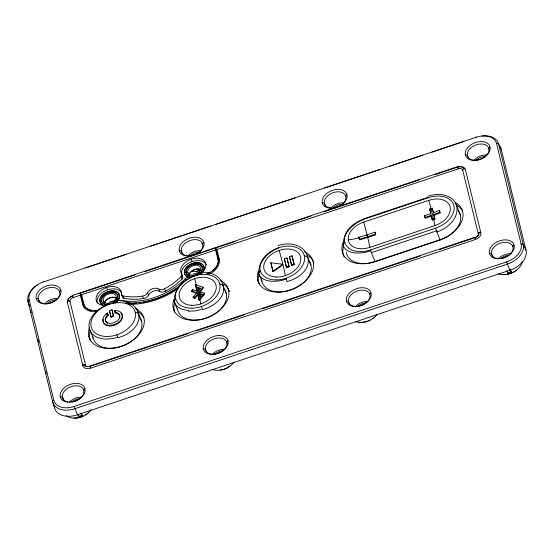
<?xml version="1.0" encoding="UTF-8"?>
<svg xmlns="http://www.w3.org/2000/svg" width="554" height="554" viewBox="0 0 554 554"><rect width="100%" height="100%" fill="white"/><g stroke="black" fill="none" stroke-linecap="round" stroke-linejoin="round"><path stroke-width="0.83" d="M209.294 274.188A17.188 11.433 -22.3 0 0 219.266 259.064L216.926 249.515L458.158 168.866L457.514 166.671L72.56 295.4L73.225 297.56L80.378 295.171A1.8 0.554 -82.7 0 0 80.662 293.939A1.8 0.776 44.3 0 0 81.673 294.735L84.014 304.284A15.81 10.519 -22.3 0 0 91.618 310.434M457.549 167.017A5.533 3.677 -22.3 0 1 463.636 168.859A1.378 1.025 -13.8 0 1 465.318 169.372L480.865 232.846A6.877 4.571 -22.4 0 1 475.457 239.487L90.524 368.181L90.233 367.392L89.866 366L474.813 237.292L475.02 237.701L439.731 249.501M474.799 237.306L475.457 239.487M193.99 276.072L194.032 275.567M278.517 247.811L278.565 247.278M206.296 264.764A13.234 8.836 -22.3 0 0 189.731 262.52A13.234 8.836 -22.3 0 0 182.585 276.301A3.435 2.292 -22.3 0 1 182.037 278.939A48.475 32.374 -22.3 0 1 165.542 291.169L165.341 291.279A5.125 3.421 -22.3 0 1 159.94 291.494L159.787 291.404A6.925 4.626 -22.3 0 0 148.534 295.157L148.479 295.33A5.125 3.421 -22.3 0 1 143.798 298.481L143.569 298.523A48.475 32.374 -22.3 0 1 124.034 298.322A3.435 2.292 -22.3 0 1 122.372 296.432L121.402 294.049L121.257 291.903A13.234 8.802 -22.3 0 0 108.418 286.986A13.234 8.802 -22.3 0 0 96.133 297.706A13.234 8.802 -22.3 0 0 105.516 305.649M476.024 136.886L476.101 137.288A18.497 12.306 -22.3 0 1 496.536 143.465A1.717 1.274 -13.8 0 1 498.621 144.047L501.231 149.331L526.023 250.269A20.623 13.774 -22.3 0 1 509.825 270.248L77.421 414.814A20.623 13.774 -22.3 0 1 54.611 407.876L52.651 401.948L27.991 301.397A20.214 13.448 -22.3 0 1 37.118 285.102M96.798 311.563A17.188 11.433 -22.3 0 1 82.712 304.721L83.072 303.786L80.662 293.939M212.667 270.906A15.81 10.519 -22.3 0 0 217.964 259.501L218.324 258.573L215.908 248.718A1.8 0.776 44.3 0 0 216.919 249.508M260.207 270.387L258.642 273.357L261.952 281.446M343.148 245.076L344.713 242.105A23.303 15.56 -22.3 0 1 363.022 219.529L428.076 197.778A23.296 15.526 -22.3 0 1 453.844 205.617A23.296 15.526 -22.3 0 1 435.541 228.158M175.68 298.648L174.191 301.459L177.55 309.658M204.523 293.149A73.44 42.242 -73.1 0 1 199.648 298.772L198.928 299.52L199.218 300.233L199.939 299.479A73.447 42.256 -73.1 0 0 204.814 293.855L204.523 293.149A73.82 34.812 39 0 1 199.558 291.868L198.159 292.346M282.111 265.477L281.453 265.989M280.83 266.467L273.101 271.716L272.81 271.003A72.976 5.395 71.5 0 0 270.767 262.693A73.834 44.853 24.5 0 0 282.672 264.085L282.845 264.487M199.454 274.528A13.234 8.802 -22.3 0 0 204.987 261.807A13.234 8.802 -22.3 0 0 189.752 259.757A13.234 8.802 -22.3 0 0 180.749 272.014L181.58 273.891A3.435 2.285 -22.3 0 1 181.054 276.55A48.475 32.25 -22.3 0 1 164.559 288.752L164.351 288.869A5.125 3.407 -22.3 0 1 158.95 289.091L159.787 291.404M81.022 413.021L81.95 415.251L81.473 415.458M506.917 270.636L507.852 272.859L508.842 272.603A12.16 8.573 -14.3 0 0 510.622 271.979L511.107 271.772L510.172 269.549M511.044 271.799L511.501 272.596M433.256 211.933A73.814 5.457 71.5 0 0 432.459 208.865L432.168 208.159L429.572 209.038A73.827 5.457 71.5 0 1 430.735 213.574L431.026 214.287M432.023 209.017L432.459 208.865M433.775 214.488A73.814 5.464 71.5 0 1 434.703 218.463L432.106 219.342L432.397 220.056L434.994 219.176A73.814 5.457 71.5 0 0 434.066 215.201L433.775 214.488A73.814 54.673 -13.8 0 0 439.828 212.14L439.682 211.552M109.346 310.628L111.943 309.755L113.639 316.362L111.035 317.234L109.346 310.628L109.969 312.775M110.745 316.521L113.348 315.648L111.943 309.755M29.556 306.147L27.991 301.397A1.717 1.274 -13.8 0 1 29.147 299.728A18.497 12.306 -22.3 0 1 43.697 281.848L476.101 137.288M85.731 267.866L125.931 254.424M150.549 246.198L210.444 226.171M215.368 224.522L294.957 197.917M324.492 188.041L379.462 169.662M389.31 166.366L422.951 155.12M431.975 152.101L463.975 141.409M78.536 293.855L135.162 274.923M145.016 271.626L235.298 241.447M257.458 234.037L310.808 216.198M323.938 211.808L419.143 179.981M434.738 174.766L456.898 167.356M81.673 294.735L215.624 249.951L217.964 259.501M363.085 219.017L428.131 197.279M363.666 222.112L428.706 200.368A19.342 12.922 -22.3 0 1 450.097 206.871A19.342 12.922 -22.3 0 1 434.904 225.61L369.864 247.354A19.342 12.922 -22.3 0 1 348.473 240.852A19.342 12.922 -22.3 0 1 363.666 222.112A73.827 5.457 71.5 0 1 367.254 235.54M366.963 234.827L374.982 232.147L375.273 232.86A73.827 5.457 71.5 0 1 375.751 234.785L367.731 237.465A73.814 54.659 -13.8 0 1 359.56 239.813L358.791 237.174A73.814 54.673 -13.8 0 0 366.963 234.827L367.441 236.759A73.814 54.666 -13.8 0 1 359.269 239.106M425.008 217.431L431.178 215.368L431.469 216.081L425.299 218.144L425.008 217.431A73.827 5.457 71.5 0 0 424.565 215.638L430.735 213.574M367.441 236.759L375.46 234.072A73.827 5.457 71.5 0 0 374.982 232.147M344.72 242.105A23.303 15.56 -22.3 0 0 370.494 249.944L435.548 228.193L440.105 239.986L375.065 261.73L371.242 252.326M371.353 252.659L436.393 230.914M89.859 366.464A4.127 2.742 -22.3 0 0 90.087 366.395L188.582 333.466M195.964 331.001L244.39 314.81M262.451 308.772L420.036 256.087M29.147 299.728L53.814 400.279A18.469 12.285 -22.3 0 0 74.222 406.442L506.626 261.876A18.469 12.285 -22.3 0 0 521.148 244.037L496.536 143.465M201.254 309.513L194.572 310.981L188.291 311.203M77.768 414.108L78.703 416.338L79.693 416.082A12.16 8.573 -14.3 0 0 81.473 415.458M200.25 292.076A73.82 42.526 -73.1 0 0 203.346 287.879L203.055 287.166A73.447 34.618 39 0 1 196.234 284.867L195.237 284.479A73.827 5.464 71.5 0 1 196.947 291.044L197.238 291.75M195.237 284.479L195.86 285.317M304.291 255.65L307.622 256.973L310.939 265.068M219.765 283.911L222.916 285.165L226.281 293.371M93.079 337.85L89.319 328.674A25.692 17.119 -22.3 0 1 109.498 303.834L109.457 304.333A23.31 15.56 -22.4 0 1 135.218 312.158L138.292 313.384L141.665 321.604M219.266 259.064L218.324 258.573A16.502 10.976 -22.3 0 1 206.504 274.091M84.014 304.284L83.072 303.786A16.502 10.976 -22.3 0 0 97.767 310.192M72.581 295.365L72.789 295.774A6.877 4.577 -22.4 0 0 67.38 302.415L82.927 365.889A6.877 4.487 -22.2 0 0 90.503 368.098M89.88 365.986L90.087 366.395M508.253 273.683L507.852 272.859M181.58 273.891L182.585 276.301M82.345 416.061L81.95 415.251M79.097 417.148L78.716 416.373M526.023 250.269L523.232 244.619L498.621 144.047A20.214 13.448 -22.3 0 0 482.063 135.993M43.814 281.702L43.697 281.848M468.151 157.253L467.479 155.716A1.717 1.274 -13.8 0 0 465.374 155.092M492.852 257.008L491.557 254.044A1.717 1.274 -13.8 0 0 489.452 253.42M325.773 206.614L324.422 203.54A1.717 1.274 -13.8 0 0 322.324 202.916M349.477 304.098L348.508 301.875A1.717 1.274 -13.8 0 0 346.402 301.251M182.384 253.67L181.373 251.371A1.717 1.274 -13.8 0 0 179.274 250.747M206.109 351.181L205.458 349.699A1.717 1.274 -13.8 0 0 203.353 349.075M39.334 301.494L38.323 299.195A1.717 1.274 -13.8 0 0 36.225 298.571M63.703 400.487L62.408 397.523A1.717 1.274 -13.8 0 0 60.303 396.899M282.672 264.085L282.692 264.133A73.834 50.123 -56 0 1 272.81 271.003M114.962 302.768A13.234 8.802 -22.3 0 0 116.859 301.424A3.435 2.285 -22.3 0 1 120.564 300.386A54.645 36.356 -22.3 0 0 185.174 278.78A3.435 2.285 -22.3 0 1 188.796 277.367L189.046 277.963M185.181 278.78L185.431 279.375M510.234 269.396L511.591 272.679A15.29 10.207 -22.3 0 1 508.337 273.766L507.284 271.211M181.054 276.557L182.037 278.939M81.237 413.242L82.442 416.158A15.29 10.207 -22.3 0 1 79.187 417.245L78.135 414.69M433.623 213.408L433.332 212.694A73.814 54.673 -13.8 0 0 439.384 210.347L439.675 211.06M439.828 212.14L440.118 212.854A73.814 54.673 -13.8 0 1 434.066 215.201M434.703 218.463L434.994 219.176M429.572 209.038L429.862 209.744A73.827 5.457 71.5 0 1 430.659 212.812M424.565 215.638L424.856 216.344A73.827 5.457 71.5 0 1 425.299 218.144M375.46 234.072L375.751 234.785M313.218 261.606L313.862 263.185M291.903 255.706L292.193 256.412A72.983 5.395 71.5 0 1 294.209 264.597A73.564 54.493 -13.8 0 1 291.709 265.719L291.418 265.006A73.35 5.422 71.5 0 0 289.41 256.827A73.564 54.479 -13.8 0 0 291.903 255.706A72.983 5.401 71.5 0 1 293.918 263.884L294.209 264.597M289.41 256.827L289.7 257.541A73.35 5.422 71.5 0 1 291.709 265.719M286.84 257.894L287.131 258.607A73.62 5.443 71.5 0 1 289.14 266.786A73.564 54.493 -13.8 0 1 286.577 267.762L286.293 267.056A73.772 5.457 71.5 0 0 284.285 258.877A73.564 54.479 -13.8 0 0 286.84 257.894A73.62 5.443 71.5 0 1 288.849 266.072L289.14 266.786M284.285 258.877L284.576 259.584A73.772 5.457 71.5 0 1 286.584 267.762M270.767 262.679L271.058 263.392A72.976 5.395 71.5 0 1 273.101 271.716M257.728 280.158L258.704 282.533M228.56 289.908L229.204 291.487M203.99 266.924L203.941 266.806A0.859 0.637 -13.8 0 0 202.889 266.488A0.859 0.637 -13.8 0 0 202.314 267.347L202.362 267.464M191.165 259.224L192.113 261.55M200.486 288.177L200.777 288.89A73.62 34.66 39.1 0 1 198.297 288.066L198.007 287.36A73.613 34.722 39.1 0 0 200.486 288.177A73.82 42.533 -73.1 0 1 198.789 290.435L199.08 291.148M201.947 294.132L202.238 294.846A73.82 34.77 39.1 0 1 199.842 294.216L199.544 293.509A73.82 34.764 39.1 0 0 201.947 294.132A73.62 42.381 -73.1 0 1 200.181 296.21L200.472 296.916M199.856 292.574L199.558 291.868A73.82 42.526 -73.1 0 0 203.055 287.166M194.606 297.574A73.82 42.526 -73.1 0 0 197.702 294.126L198 294.853A73.82 42.52 -73 0 1 194.897 298.294A73.253 33.635 38 0 1 193.353 297.83L193.062 297.124A73.419 34.632 38.9 0 0 194.606 297.588L194.897 298.294M196.947 291.044A73.82 34.812 39 0 1 192.619 289.507A73.419 42.353 -73.2 0 1 191.532 290.85A73.82 34.764 39.1 0 0 196.968 292.741L197.231 293.454M187.737 272.36L188.353 273.87M186.109 272.9L186.061 272.783A0.859 0.637 -13.8 0 0 185.001 272.464A0.859 0.637 -13.8 0 0 184.434 273.33L184.482 273.447M192.619 289.507L192.91 290.22M191.532 290.85L191.822 291.563A73.82 34.77 39.1 0 0 197.259 293.447M173.326 308.37L174.302 310.746M119.463 295.185L119.415 295.067A0.859 0.637 -13.8 0 0 118.355 294.749A0.859 0.637 -13.8 0 0 117.787 295.607L117.836 295.725M122.143 314.637L122.434 315.351M119.768 316.784L120.059 317.497M106.631 287.484L107.587 289.811M107.49 323.294A7.611 5.09 -22.2 0 1 108.141 315.413L107.4 312.962A10.18 6.8 -22.3 0 0 105.862 324.506A10.18 6.8 -22.3 0 0 121.174 319.381A10.18 6.8 -22.3 0 0 114.63 310.545L114.955 311.403M114.63 310.545L115.336 313.017A7.611 5.09 -22.2 0 1 119.948 315.967M113.348 315.648L113.639 316.362M103.203 300.621L104.138 302.893M108.106 315.434L107.4 312.962M101.576 301.161L101.527 301.044A0.859 0.637 -13.8 0 0 100.475 300.725A0.859 0.637 -13.8 0 0 99.907 301.591L99.955 301.708M105.842 321.445L106.133 322.151M88.855 336.562L89.831 338.937M358.791 237.174L359.248 238.539M164.559 288.759L165.549 291.175M158.825 288.98A6.925 4.605 -22.3 0 0 147.551 292.747L148.562 295.157M121.402 294.049A3.435 2.285 -22.3 0 0 123.057 295.94A48.475 32.25 -22.3 0 0 142.586 296.099L143.569 298.523M123.057 295.94L124.034 298.336M509.825 270.248L506.626 261.876M116.859 301.424L117.157 302.172M77.421 414.814L74.222 406.442M120.564 300.386L120.807 300.981M456.018 204.121L460.374 215.084M489.466 150.127L488.863 148.562A1.717 1.274 -13.8 0 1 490.013 146.852M227.486 344.152L226.863 342.538A1.717 1.274 -13.8 0 1 228.013 340.828M371.138 251.994L370.813 250.976M370.633 250.401L370.494 249.944M285.989 278.226L286.875 281.065M201.455 306.487L202.3 309.174M117.725 337.275L116.936 334.761A23.31 15.56 -22.4 0 0 135.218 312.158M439.384 210.347L439.537 210.956M463.629 168.859A1.378 1.025 -13.8 0 0 462.715 170.244L478.268 233.712A4.127 2.839 -22.5 0 1 475.817 237.479M359.324 238.857L359.56 239.813M80.378 295.171L82.712 304.721M73.204 297.491A4.127 2.818 -22.5 0 0 69.984 301.549L85.531 365.017A4.127 2.742 -22.3 0 0 86.943 366.464M30.636 310.275L31.253 312.781M37.811 339.47L38.427 341.977M45.594 371.173L46.211 373.673M53.793 404.538L54.611 407.876M439.973 212.265L440.118 212.854M138.285 313.342L138.292 313.37A25.657 17.174 -15.8 0 1 117.836 337.767M111.035 317.234L110.613 315.468M115.336 313.017L115.01 311.618M110.523 315.101L110.087 313.259M53.814 400.279A1.717 1.274 -13.8 0 0 52.651 401.948A20.186 13.428 -22.3 0 0 74.956 408.686L507.36 264.126A20.186 13.428 -22.3 0 0 523.232 244.619A1.717 1.274 -13.8 0 0 521.148 244.037M457.867 167.135A6.877 4.48 -22.1 0 1 465.318 169.379M67.38 302.422A1.378 1.025 -13.8 0 1 68.287 301.03A5.533 3.677 -22.3 0 1 72.616 295.711M68.287 301.03A1.378 1.025 -13.8 0 1 69.977 301.549M82.927 365.889A1.378 1.018 -13.8 0 1 83.841 364.504A1.378 1.018 -13.8 0 1 85.531 365.017M478.268 233.712A1.378 1.025 -13.8 0 1 479.175 232.327A1.378 1.025 -13.8 0 1 480.865 232.846M83.813 390.369A1.717 1.274 -13.8 0 1 84.963 388.659M369.913 294.714A1.717 1.274 -13.8 0 1 371.062 293.004M512.962 246.89A1.717 1.274 -13.8 0 1 514.112 245.18M345.814 196.393A1.717 1.274 -13.8 0 1 346.963 194.683M59.714 292.041A1.717 1.274 -13.8 0 1 60.864 290.331M202.764 244.217A1.717 1.274 -13.8 0 1 203.914 242.507M499.396 145.654A20.623 13.774 -22.3 0 1 501.231 149.331M458.137 168.797A4.127 2.818 -22.5 0 1 462.715 170.244M455.236 202.535A29.203 19.425 -22.3 0 1 461.627 221.572A29.203 19.425 -22.3 0 1 439.675 239.847L374.379 261.675A29.203 19.425 -22.3 0 1 342.968 242.7M177.045 289.333A58.766 39.092 -22.3 0 1 128.978 304.326M215.915 248.718A1.8 0.554 -82.7 0 1 215.624 249.951M179.136 286.314A58.073 38.635 -22.3 0 1 125.716 302.983M209.821 272.852A15.81 10.519 -22.3 0 1 207.722 273.918M95.856 310.676A15.81 10.519 -22.3 0 1 94.755 310.711M147.579 292.747A5.152 3.428 -22.3 0 1 142.579 296.106M190.202 277.388A13.234 8.802 -22.3 0 1 188.796 277.367M178.367 287.228A57.387 38.171 -22.3 0 1 143.23 302.207M140.744 302.602A57.387 38.171 -22.3 0 1 139.096 302.816M136.63 303.073A57.387 38.171 -22.3 0 1 125.474 303.142M97.386 303.267A13.234 8.836 -22.3 0 1 105.745 290.531A13.234 8.836 -22.3 0 1 121.437 292.443M105.378 305.815A10.311 6.883 -22.3 0 1 101.604 296.037A10.311 6.883 -22.3 0 1 116.589 291.833A10.311 6.883 -22.3 0 1 115.634 302.941M105.343 305.697A10.311 6.883 -22.3 0 1 101.541 295.933A10.311 6.883 -22.3 0 1 116.52 291.702A10.311 6.883 -22.3 0 1 115.62 302.796M109.56 304.333A8.594 5.741 -22.3 0 1 102.109 297.519A8.594 5.741 -22.3 0 1 115.661 292.955A8.594 5.741 -22.3 0 1 112.517 303.336M107.213 304.672A8.594 5.741 -22.3 0 1 102.843 296.584A8.594 5.741 -22.3 0 1 115.994 293.246A8.594 5.741 -22.3 0 1 113.092 303.183M190.569 277.63A10.311 6.883 -22.3 0 1 185.867 268.122A10.311 6.883 -22.3 0 1 200.95 263.489A10.311 6.883 -22.3 0 1 200.167 274.68M190.119 277.471A10.311 6.883 -22.3 0 1 185.95 267.831A10.311 6.883 -22.3 0 1 200.929 263.385A10.311 6.883 -22.3 0 1 200.236 274.472M190.098 276.231A8.594 5.741 -22.3 0 1 188.111 267.478A8.594 5.741 -22.3 0 1 200.894 265.248A8.594 5.741 -22.3 0 1 197.626 274.923M89.914 366.332A5.512 3.663 -22.3 0 1 83.834 364.504M479.189 232.327A5.519 3.67 -22.3 0 1 474.854 237.638M135.37 308.495A29.127 19.376 -22.3 0 1 139.643 333.619A29.127 19.376 -22.3 0 1 104.761 348.189A29.127 19.376 -22.3 0 1 89.492 327.656M90.24 340.294A29.127 19.376 -22.3 0 1 89.99 331.569M137.787 311.597A29.127 19.376 -22.3 0 1 143.95 317.858M139.456 317.137A25.685 17.091 -22.3 0 1 124.096 345.44A25.685 17.091 -22.3 0 1 92.843 336.61M109.069 302.159A25.65 19.286 -23.3 0 1 138.216 313.363M117.697 337.178A25.685 17.015 -22.2 0 1 89.319 328.674M116.942 334.81A23.282 15.623 -22.4 0 1 91.188 326.895A23.282 15.623 -22.4 0 1 109.443 304.271M121.049 313.065A10.18 6.8 -22.3 0 1 114.595 325.219A10.18 6.8 -22.3 0 1 103.252 319.215M106.513 314.54A10.18 6.8 -22.3 0 1 107.684 313.675M115.045 312.317A7.611 5.09 -22.1 0 1 118.798 319.18A7.611 5.09 -22.1 0 1 107.753 322.844A7.611 5.09 -22.1 0 1 107.85 314.707M219.959 280.227A29.196 19.425 -22.3 0 1 224.238 305.42A29.196 19.425 -22.3 0 1 189.274 320.025A29.196 19.425 -22.3 0 1 173.963 299.444M174.711 312.103A29.196 19.425 -22.3 0 1 174.462 303.357M222.376 283.336A29.196 19.425 -22.3 0 1 229.114 290.919M224.806 289.922A25.761 17.139 -22.3 0 1 207.785 317.622A25.761 17.139 -22.3 0 1 177.315 308.412M188.692 310.42A25.754 16.225 -24.2 0 1 174.081 301.508M174.468 301.362A25.726 16.966 -28.6 0 1 194.156 276.058M222.937 285.158A25.719 17.278 -15.7 0 1 202.425 309.693M193.609 273.884A25.726 19.411 -23.4 0 1 222.853 285.185M194.62 278.655A73.827 5.457 71.5 0 1 196.525 285.573M199.939 299.479A73.827 5.457 71.5 0 1 200.825 303.904M196.234 284.867A73.827 5.457 71.5 0 1 199.648 298.772M195.527 285.185A73.827 5.471 71.5 0 1 196.698 289.645M192.19 291.12A73.329 42.893 -73.7 0 1 191.822 291.563M196.905 292.796A73.82 42.533 -73.1 0 1 193.021 297.166M194.232 296.902A73.82 42.478 -73.2 0 1 193.353 297.83M198.152 295.49A73.827 5.471 71.5 0 1 199.218 300.233M197.709 294.139A73.82 5.485 71.5 0 1 198.928 299.52M198.007 287.36A73.82 5.492 71.5 0 1 198.789 290.435M199.544 293.509A73.82 5.492 71.5 0 1 200.174 296.21M198.297 288.066A73.82 5.478 71.5 0 1 198.831 290.144M199.835 294.216A73.82 5.478 71.5 0 1 200.264 296.044M304.575 251.883A29.334 19.515 -22.3 0 1 308.876 277.194A29.334 19.515 -22.3 0 1 273.745 291.868A29.334 19.515 -22.3 0 1 258.372 271.183M259.12 283.897A29.334 19.515 -22.3 0 1 258.863 275.103M307.006 254.999A29.334 19.515 -22.3 0 1 313.211 261.301M308.71 260.56A25.893 17.229 -22.3 0 1 292.346 289.444A25.893 17.229 -22.3 0 1 261.613 278.904M286.376 279.008A25.851 14.598 -21.4 0 1 258.559 273.385M258.96 273.24A25.858 17.036 -29.1 0 1 278.69 247.797M307.636 256.966A25.851 17.375 -15.3 0 1 287.007 281.612M278.122 245.54A25.858 19.591 -23.4 0 1 307.553 256.994M279.154 250.394A73.827 5.457 71.5 0 1 285.352 275.643M293.918 263.884A73.564 54.486 -13.8 0 1 291.418 265.006M288.849 266.072A73.564 54.486 -13.8 0 1 286.293 267.056M458.082 210.506A25.768 17.139 -22.3 0 1 440.105 239.986M374.456 261.931A25.768 17.139 -22.3 0 1 346.229 251.89M427.868 196.206A25.761 18.337 -23 0 1 456.662 206.053A25.761 18.337 -23 0 1 436.67 232.05M370.861 250.713A25.726 14.633 -21.7 0 1 343.065 245.103M343.48 244.951A25.733 16.945 -29.5 0 1 363.202 219.529M359.082 237.888A73.827 53.683 -14 0 1 348.293 239.903M367.731 237.465A73.827 5.457 71.5 0 1 369.864 247.354M428.706 200.368A73.827 5.457 71.5 0 1 431.144 209.315M433.678 219.626A73.827 5.457 71.5 0 1 434.904 225.61M431.469 216.081A73.827 5.457 71.5 0 1 432.397 220.056M431.178 215.368A73.827 5.457 71.5 0 1 432.106 219.342M432.168 208.159A73.814 5.464 71.5 0 1 433.332 212.694M430.853 208.609A73.827 5.457 71.5 0 1 433.387 218.913M67.948 401.948A11.315 7.527 -22.3 0 1 66.168 389.393A11.315 7.527 -22.3 0 1 83.439 389.33A11.315 7.527 -22.3 0 1 72.387 401.927M62.727 398.797A15.436 10.311 -22.3 0 1 63.26 397.98M356.949 306.452A11.315 7.527 -22.3 0 1 350.62 295.33A11.315 7.527 -22.3 0 1 368.909 292.706A11.315 7.527 -22.3 0 1 359.414 306.092M497.097 258.469A11.315 7.527 -22.3 0 1 495.318 245.914A11.315 7.527 -22.3 0 1 512.589 245.851A11.315 7.527 -22.3 0 1 501.536 258.448M330.516 208.041A11.309 7.521 -22.3 0 1 326.597 196.933A11.309 7.521 -22.3 0 1 343.584 193.263A11.309 7.521 -22.3 0 1 339.824 206.033M337.178 207.224A11.309 7.521 -22.3 0 1 333.778 208.034M186.373 255.678A11.309 7.521 -22.3 0 1 186.04 242.562A11.309 7.521 -22.3 0 1 202.778 244.259A11.309 7.521 -22.3 0 1 189.212 255.962M289.867 266.273A126.485 93.681 -13.8 0 1 288.26 266.869M104.484 302.719A7.562 5.048 -22.3 0 1 116.679 297.948M104.803 302.616A6.877 4.591 -22.3 0 1 109.914 297.83A6.877 4.591 -22.3 0 1 116.638 298.329M189.011 274.459A7.562 5.048 -22.3 0 1 200.818 269.5M189.205 275.096A6.877 4.591 -22.3 0 1 193.734 269.86A6.877 4.591 -22.3 0 1 200.873 269.846M344.221 256.987A29.203 19.425 -22.3 0 1 343.432 246.655M456.205 204.904A29.203 19.425 -22.3 0 1 462.625 211.268M69.693 401.823A11.032 7.368 -22.3 0 1 80.981 397.149M71.722 401.899A10 6.683 -22.3 0 1 79.596 398.638M88.571 412.55A13.566 9.058 -22.3 0 1 85.676 414.877M83.135 416.276A13.566 9.058 -22.3 0 1 73.966 417.986M91.181 409.69A15.283 10.207 -22.3 0 1 66.39 415.611M212.528 354.228A11.032 7.368 -22.3 0 1 224.162 349.325M215.042 353.854A10 6.683 -22.3 0 1 222.805 350.8M229.972 366.173A13.566 9.058 -22.3 0 1 220.277 370.107M234.017 362.164A15.283 10.207 -22.3 0 1 211.981 369.31M356.077 305.884A11.032 7.368 -22.3 0 1 367.925 301.549M358.092 306.023A10 6.683 -22.3 0 1 365.855 302.976M376.768 314.208A13.566 9.058 -22.3 0 1 376.325 314.901M373.313 318.121A13.566 9.058 -22.3 0 1 372.565 318.688M370.107 320.198A13.566 9.058 -22.3 0 1 358.39 322.075M376.72 314.804A15.283 10.207 -22.3 0 1 355.343 321.604M498.628 258.573A11.032 7.368 -22.3 0 1 510.262 253.677M500.622 258.635A10 6.683 -22.3 0 1 508.219 255.221M516.363 270.29A13.566 9.058 -22.3 0 1 503.115 274.507M522.235 261.46A15.283 10.207 -22.3 0 1 513.323 272.173A15.283 10.207 -22.3 0 1 498.392 273.78M473.933 160.418A11.032 7.368 -22.3 0 1 486.731 155.03M476.378 159.947A10 6.683 -22.3 0 1 485.332 156.422M331.07 208.02A11.032 7.368 -22.3 0 1 343.563 202.847M333.065 208.013A10 6.683 -22.3 0 1 342.143 204.253M44.964 303.668A11.032 7.368 -22.3 0 1 57.464 298.495M47.485 303.204A10 6.683 -22.3 0 1 56.044 299.908M188.021 255.844A11.032 7.368 -22.3 0 1 200.513 250.671M190.015 255.837A10 6.683 -22.3 0 1 199.094 252.077M199.772 270.601A13.566 9.058 -22.3 0 1 196.04 271.418M200.59 270.2A15.283 10.207 -22.3 0 1 191.296 271.508M201.774 243.386A15.436 10.311 -22.3 0 1 202.695 243.58M69.257 402.204A13.033 8.67 -22.3 0 0 84.748 387.966A13.033 8.67 -22.3 0 0 63.897 388.167A13.033 8.67 -22.3 0 0 69.257 402.204M212.307 354.373A13.033 8.67 -22.3 0 0 227.798 340.142A13.033 8.67 -22.3 0 0 206.947 340.343A13.033 8.67 -22.3 0 0 212.307 354.373M355.356 306.549A13.033 8.67 -22.3 0 0 370.848 292.318A13.033 8.67 -22.3 0 0 349.996 292.519A13.033 8.67 -22.3 0 0 355.356 306.549M498.406 258.725A13.033 8.67 -22.3 0 0 513.897 244.487A13.033 8.67 -22.3 0 0 493.046 244.688A13.033 8.67 -22.3 0 0 498.406 258.725M474.321 160.39A13.026 8.663 -22.3 0 0 489.798 146.166A13.026 8.663 -22.3 0 0 468.961 146.367A13.026 8.663 -22.3 0 0 474.321 160.39M331.264 208.214A13.026 8.663 -22.3 0 0 346.749 193.99A13.026 8.663 -22.3 0 0 325.911 194.191A13.026 8.663 -22.3 0 0 331.264 208.214M45.165 303.869A13.026 8.663 -22.3 0 0 60.649 289.645A13.026 8.663 -22.3 0 0 39.812 289.846A13.026 8.663 -22.3 0 0 45.165 303.869M188.215 256.038A13.026 8.663 -22.3 0 0 203.699 241.821A13.026 8.663 -22.3 0 0 182.862 242.015A13.026 8.663 -22.3 0 0 188.215 256.038M107.871 303.433A6.877 4.591 -22.3 0 0 116.111 295.947A6.877 4.591 -22.3 0 0 105.142 295.954A6.877 4.591 -22.3 0 0 107.871 303.433M191.913 276.294A8.594 5.741 -22.3 0 0 202.189 266.931A8.594 5.741 -22.3 0 0 188.464 266.973A8.594 5.741 -22.3 0 0 191.913 276.294M192.397 275.172A6.877 4.591 -22.3 0 0 200.638 267.686A6.877 4.591 -22.3 0 0 189.669 267.693A6.877 4.591 -22.3 0 0 192.397 275.172M192.044 308.176A23.303 15.56 -22.3 0 0 219.28 282.436A23.303 15.56 -22.3 0 0 181.837 283.226A23.303 15.56 -22.3 0 0 192.044 308.176M191.899 305.296A19.342 12.922 -22.3 0 0 215.894 284.708A19.342 12.922 -22.3 0 0 185.375 283.835A19.342 12.922 -22.3 0 0 191.899 305.296M276.051 279.915A23.303 15.567 -22.3 0 0 303.952 254.535A23.303 15.567 -22.3 0 0 266.751 254.605A23.303 15.567 -22.3 0 0 276.051 279.915M276.425 277.035A19.342 12.922 -22.3 0 0 300.42 256.447A19.342 12.922 -22.3 0 0 269.902 255.574A19.342 12.922 -22.3 0 0 276.425 277.035M213.318 354.297A11.315 7.527 -22.3 0 0 226.655 341.88A11.315 7.527 -22.3 0 0 208.512 342.178A11.315 7.527 -22.3 0 0 213.318 354.297M475.332 160.307A11.309 7.521 -22.3 0 0 488.656 147.904A11.309 7.521 -22.3 0 0 470.526 148.202A11.309 7.521 -22.3 0 0 475.332 160.307M46.183 303.786A11.309 7.521 -22.3 0 0 59.507 291.383A11.309 7.521 -22.3 0 0 41.377 291.681A11.309 7.521 -22.3 0 0 46.183 303.786"/></g></svg>
